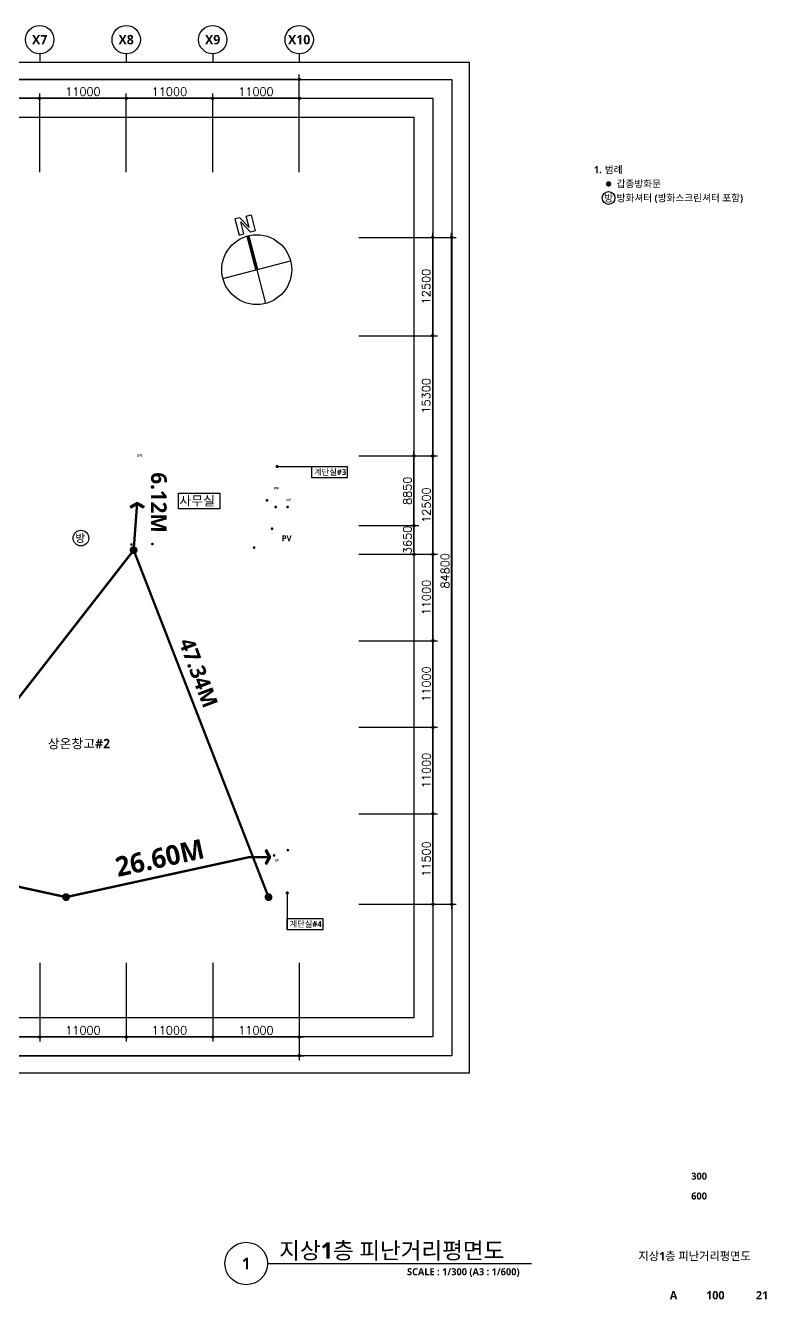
# Model space of a CAD drawing. Header units: millimetres. Extents: x 7833 to 190005487, y 7641 to 455456909.
# Drawn here: x 651575 to 745812, y 7641 to 169666 of the extents above; entities that cross this region are included whole.
import ezdxf
from ezdxf.enums import TextEntityAlignment as Align

# ---------------------------------------------------------------- set-up
doc = ezdxf.new("R2010")
doc.units = ezdxf.units.MM
doc.header["$LTSCALE"] = 200
doc.header["$MEASUREMENT"] = 0
doc.header["$PDSIZE"] = -10
doc.linetypes.add('HID', pattern=[2, 1.1, -0.9])
doc.layers.get('0').update_dxf_attribs({"linetype": 'CONTINUOUS'})
doc.layers.get('Defpoints').update_dxf_attribs({"color": 153, "linetype": 'CONTINUOUS'})
for name, color, linetype in [('A-ANNO-TEXT2', 3, 'CONTINUOUS'), ('A-ANNO-TITL', 7, 'CONTINUOUS'), ('AA-XXXX-TXT1', 2, 'CONTINUOUS'), ('DIM', 1, 'CONTINUOUS'), ('X-SEC-종$0$A-ST-AXIS-BUB', 7, 'CONTINUOUS'), ('피난거리 계단 50', 130, 'HID'), ('피난거리 저면 100', 10, 'HID')]:
    doc.layers.add(name, color=color, linetype=linetype)
doc.layers.add('Defpoint', color=161, linetype='CONTINUOUS', plot=False)
doc.styles.add('SH_대대리576', font='')
doc.styles.get("Standard").update_dxf_attribs({"font": 'SIMPLEX.shx'})
doc.styles.get('SH_대대리576').set_extended_font_data('NanumGothic', bold=True)
doc.dimstyles.new('SHP 600', dxfattribs={"dimscale": 300, "dimtxt": 3.5, "dimasz": 1, "dimexe": 2, "dimexo": 2, "dimgap": 1, "dimtad": 1, "dimdec": 0, "dimzin": 0, "dimdsep": 46, "dimtxsty": 'Standard', "dimblk": 'DIMDOT', "dimcen": 0.09, "dimclrt": 3, "dimadec": 0, "dimazin": 1, "dimtfac": 1, "dimtdec": 0, "dimtix": 1, "dimtmove": 2, "dimatfit": 0, "dimldrblk": 'DIMDOT', "dimfxl": 1, "dimtolj": 1, "dimtzin": 0, "dimarcsym": 0})

# ---------------------------------------------------------------- blocks, each defined once
blk = doc.blocks.new('DIMDOT')
at = {"color": 0}
blk.add_line((-2, 0), (2, 0), dxfattribs=at)
for radius in [0.5, 0.25]:
    blk.add_circle((0, 0), radius, dxfattribs=at)
blk = doc.blocks.new('*D1773')
at = {"color": 0, "lineweight": -2}
for p, q in [((571782, 151016), (571782, 163416)), ((686082, 162816), (572082, 162816)), ((686382, 151016), (686382, 163416))]:
    blk.add_line(p, q, dxfattribs=at)
at = {"layer": 'Defpoints', "color": 0}
for p in [(571782, 162816), (571782, 150416), (686382, 150416)]:
    blk.add_point(p, dxfattribs=at)
at = {"color": 0, "linetype": 'ByBlock', "lineweight": -2, "xscale": 300, "yscale": 300, "zscale": 300, "rotation": 180}
blk.add_blockref('DIMDOT', (571782, 162816), dxfattribs=at)
at = {"color": 0, "linetype": 'ByBlock', "lineweight": -2, "xscale": 300, "yscale": 300, "zscale": 300}
blk.add_blockref('DIMDOT', (686382, 162816), dxfattribs=at)
at = {"color": 3, "insert": (629082, 163642), "char_height": 1050, "attachment_point": 5}
blk.add_mtext('\\A1;114600', dxfattribs=at)
blk = doc.blocks.new('*D1779')
at = {"color": 0, "lineweight": -2}
for p, q in [((642382, 151016), (642382, 161016)), ((653082, 160416), (642682, 160416)), ((653382, 151016), (653382, 161016))]:
    blk.add_line(p, q, dxfattribs=at)
at = {"layer": 'Defpoints', "color": 0}
for p in [(642382, 160416), (642382, 150416), (653382, 150416)]:
    blk.add_point(p, dxfattribs=at)
at = {"color": 0, "linetype": 'ByBlock', "lineweight": -2, "xscale": 300, "yscale": 300, "zscale": 300, "rotation": 180}
blk.add_blockref('DIMDOT', (642382, 160416), dxfattribs=at)
at = {"color": 0, "linetype": 'ByBlock', "lineweight": -2, "xscale": 300, "yscale": 300, "zscale": 300}
blk.add_blockref('DIMDOT', (653382, 160416), dxfattribs=at)
at = {"color": 3, "insert": (647882, 161242), "char_height": 1050, "attachment_point": 5}
blk.add_mtext('\\A1;11000', dxfattribs=at)
blk = doc.blocks.new('*D1780')
at = {"color": 0, "lineweight": -2}
for p, q in [((653382, 151016), (653382, 161016)), ((664082, 160416), (653682, 160416)), ((664382, 151016), (664382, 161016))]:
    blk.add_line(p, q, dxfattribs=at)
at = {"layer": 'Defpoints', "color": 0}
for p in [(653382, 160416), (653382, 150416), (664382, 150416)]:
    blk.add_point(p, dxfattribs=at)
at = {"color": 0, "linetype": 'ByBlock', "lineweight": -2, "xscale": 300, "yscale": 300, "zscale": 300, "rotation": 180}
blk.add_blockref('DIMDOT', (653382, 160416), dxfattribs=at)
at = {"color": 0, "linetype": 'ByBlock', "lineweight": -2, "xscale": 300, "yscale": 300, "zscale": 300}
blk.add_blockref('DIMDOT', (664382, 160416), dxfattribs=at)
at = {"color": 3, "insert": (658882, 161242), "char_height": 1050, "attachment_point": 5}
blk.add_mtext('\\A1;11000', dxfattribs=at)
blk = doc.blocks.new('*D1781')
at = {"color": 0, "lineweight": -2}
for p, q in [((664382, 151016), (664382, 161016)), ((675082, 160416), (664682, 160416)), ((675382, 151016), (675382, 161016))]:
    blk.add_line(p, q, dxfattribs=at)
at = {"layer": 'Defpoints', "color": 0}
for p in [(664382, 160416), (664382, 150416), (675382, 150416)]:
    blk.add_point(p, dxfattribs=at)
at = {"color": 0, "linetype": 'ByBlock', "lineweight": -2, "xscale": 300, "yscale": 300, "zscale": 300, "rotation": 180}
blk.add_blockref('DIMDOT', (664382, 160416), dxfattribs=at)
at = {"color": 0, "linetype": 'ByBlock', "lineweight": -2, "xscale": 300, "yscale": 300, "zscale": 300}
blk.add_blockref('DIMDOT', (675382, 160416), dxfattribs=at)
at = {"color": 3, "insert": (669882, 161242), "char_height": 1050, "attachment_point": 5}
blk.add_mtext('\\A1;11000', dxfattribs=at)
blk = doc.blocks.new('*D1782')
at = {"color": 0, "lineweight": -2}
for p, q in [((675382, 151016), (675382, 161016)), ((686082, 160416), (675682, 160416)), ((686382, 151016), (686382, 161016))]:
    blk.add_line(p, q, dxfattribs=at)
at = {"layer": 'Defpoints', "color": 0}
for p in [(675382, 160416), (675382, 150416), (686382, 150416)]:
    blk.add_point(p, dxfattribs=at)
at = {"color": 0, "linetype": 'ByBlock', "lineweight": -2, "xscale": 300, "yscale": 300, "zscale": 300, "rotation": 180}
blk.add_blockref('DIMDOT', (675382, 160416), dxfattribs=at)
at = {"color": 0, "linetype": 'ByBlock', "lineweight": -2, "xscale": 300, "yscale": 300, "zscale": 300}
blk.add_blockref('DIMDOT', (686382, 160416), dxfattribs=at)
at = {"color": 3, "insert": (680882, 161242), "char_height": 1050, "attachment_point": 5}
blk.add_mtext('\\A1;11000', dxfattribs=at)
blk = doc.blocks.new('X-SEC-종$0$A-ST-AXIS-BUB-1')
at = {"layer": 'X-SEC-종$0$A-ST-AXIS-BUB'}
blk.add_line((0, 350), (0, 0), dxfattribs=at)
blk.add_circle((0, 950), 600, dxfattribs=at)
blk = doc.blocks.new('dr-sy-018-D-M')
for p, q in [((-1, 16.4), (-2.5, 16.4)), ((-2.5, 16.4), (-2.5, 11.4)), ((-1, 16.4), (1, 12.8)), ((1, 12.8), (1, 16.4)), ((1, 16.4), (2.5, 16.4)), ((2.5, 16.4), (2.5, 11.4)), ((-1, 15.09), (1.05, 11.4)), ((-1, 11.4), (-1, 15.09)), ((-2.5, 11.4), (-1, 11.4)), ((2.5, 11.4), (1.05, 11.4)), ((-10.5, 0), (10.5, 0)), ((0, 0), (0, -10.5))]:
    blk.add_line(p, q)
at = {"const_width": 1}
blk.add_lwpolyline([(0, 10.5), (0, 0)], dxfattribs=at)
blk.add_circle((0, 0), 10.5)
blk = doc.blocks.new('*D1985')
at = {"color": 0, "lineweight": -2}
for p, q in [((693957, 142716), (703957, 142716)), ((703357, 130516), (703357, 142416)), ((693957, 130216), (703957, 130216))]:
    blk.add_line(p, q, dxfattribs=at)
at = {"layer": 'Defpoints', "color": 0}
for p in [(693357, 142716), (703357, 142716), (693357, 130216)]:
    blk.add_point(p, dxfattribs=at)
at = {"color": 0, "linetype": 'ByBlock', "lineweight": -2, "xscale": 300, "yscale": 300, "zscale": 300}
for p, rotation in [((703357, 142716), 90), ((703357, 130216), 270)]:
    blk.add_blockref('DIMDOT', p, dxfattribs=dict(at, rotation=rotation))
at = {"color": 3, "insert": (702531, 136466), "char_height": 1050, "attachment_point": 5, "rotation": 90}
blk.add_mtext('\\A1;12500', dxfattribs=at)
blk = doc.blocks.new('*D1986')
at = {"color": 0, "lineweight": -2}
for p, q in [((693957, 130216), (703957, 130216)), ((703357, 115216), (703357, 129916)), ((693957, 114916), (703957, 114916))]:
    blk.add_line(p, q, dxfattribs=at)
at = {"layer": 'Defpoints', "color": 0}
for p in [(693357, 130216), (703357, 130216), (693357, 114916)]:
    blk.add_point(p, dxfattribs=at)
at = {"color": 0, "linetype": 'ByBlock', "lineweight": -2, "xscale": 300, "yscale": 300, "zscale": 300}
for p, rotation in [((703357, 130216), 90), ((703357, 114916), 270)]:
    blk.add_blockref('DIMDOT', p, dxfattribs=dict(at, rotation=rotation))
at = {"color": 3, "insert": (702531, 122566), "char_height": 1050, "attachment_point": 5, "rotation": 90}
blk.add_mtext('\\A1;15300', dxfattribs=at)
blk = doc.blocks.new('*D1987')
at = {"color": 0, "lineweight": -2}
for p, q in [((693982, 114916), (703982, 114916)), ((703382, 102716), (703382, 114616)), ((693982, 102416), (703982, 102416))]:
    blk.add_line(p, q, dxfattribs=at)
at = {"layer": 'Defpoints', "color": 0}
for p in [(693382, 114916), (703382, 114916), (693382, 102416)]:
    blk.add_point(p, dxfattribs=at)
at = {"color": 0, "linetype": 'ByBlock', "lineweight": -2, "xscale": 300, "yscale": 300, "zscale": 300}
for p, rotation in [((703382, 114916), 90), ((703382, 102416), 270)]:
    blk.add_blockref('DIMDOT', p, dxfattribs=dict(at, rotation=rotation))
at = {"color": 3, "insert": (702556, 108666), "char_height": 1050, "attachment_point": 5, "rotation": 90}
blk.add_mtext('\\A1;12500', dxfattribs=at)
blk = doc.blocks.new('*D1988')
at = {"color": 0, "lineweight": -2}
for p, q in [((693957, 114916), (701582, 114916)), ((700982, 106366), (700982, 114616)), ((693982, 106066), (701582, 106066))]:
    blk.add_line(p, q, dxfattribs=at)
at = {"layer": 'Defpoints', "color": 0}
for p in [(693357, 114916), (700982, 114916), (693382, 106066)]:
    blk.add_point(p, dxfattribs=at)
at = {"color": 0, "linetype": 'ByBlock', "lineweight": -2, "xscale": 300, "yscale": 300, "zscale": 300}
for p, rotation in [((700982, 114916), 90), ((700982, 106066), 270)]:
    blk.add_blockref('DIMDOT', p, dxfattribs=dict(at, rotation=rotation))
at = {"color": 3, "insert": (700156, 110491), "char_height": 1050, "attachment_point": 5, "rotation": 90}
blk.add_mtext('\\A1;8850', dxfattribs=at)
blk = doc.blocks.new('*D1989')
at = {"color": 0, "lineweight": -2}
for p, q in [((693957, 106066), (701582, 106066)), ((700982, 102716), (700982, 105766)), ((693967, 102416), (701582, 102416))]:
    blk.add_line(p, q, dxfattribs=at)
at = {"layer": 'Defpoints', "color": 0}
for p in [(693357, 106066), (700982, 106066), (693367, 102416)]:
    blk.add_point(p, dxfattribs=at)
at = {"color": 0, "linetype": 'ByBlock', "lineweight": -2, "xscale": 300, "yscale": 300, "zscale": 300}
for p, rotation in [((700982, 106066), 90), ((700982, 102416), 270)]:
    blk.add_blockref('DIMDOT', p, dxfattribs=dict(at, rotation=rotation))
at = {"color": 3, "insert": (700156, 104241), "char_height": 1050, "attachment_point": 5, "rotation": 90}
blk.add_mtext('\\A1;3650', dxfattribs=at)
blk = doc.blocks.new('*D1990')
at = {"color": 0, "lineweight": -2}
for p, q in [((693982, 102416), (703982, 102416)), ((703382, 91716), (703382, 102116)), ((693982, 91416), (703982, 91416))]:
    blk.add_line(p, q, dxfattribs=at)
at = {"layer": 'Defpoints', "color": 0}
for p in [(693382, 102416), (703382, 102416), (693382, 91416)]:
    blk.add_point(p, dxfattribs=at)
at = {"color": 0, "linetype": 'ByBlock', "lineweight": -2, "xscale": 300, "yscale": 300, "zscale": 300}
for p, rotation in [((703382, 102416), 90), ((703382, 91416), 270)]:
    blk.add_blockref('DIMDOT', p, dxfattribs=dict(at, rotation=rotation))
at = {"color": 3, "insert": (702556, 96916), "char_height": 1050, "attachment_point": 5, "rotation": 90}
blk.add_mtext('\\A1;11000', dxfattribs=at)
blk = doc.blocks.new('*D1991')
at = {"color": 0, "lineweight": -2}
for p, q in [((693982, 91416), (703982, 91416)), ((703382, 80716), (703382, 91116)), ((693982, 80416), (703982, 80416))]:
    blk.add_line(p, q, dxfattribs=at)
at = {"layer": 'Defpoints', "color": 0}
for p in [(693382, 91416), (703382, 91416), (693382, 80416)]:
    blk.add_point(p, dxfattribs=at)
at = {"color": 0, "linetype": 'ByBlock', "lineweight": -2, "xscale": 300, "yscale": 300, "zscale": 300}
for p, rotation in [((703382, 91416), 90), ((703382, 80416), 270)]:
    blk.add_blockref('DIMDOT', p, dxfattribs=dict(at, rotation=rotation))
at = {"color": 3, "insert": (702556, 85916), "char_height": 1050, "attachment_point": 5, "rotation": 90}
blk.add_mtext('\\A1;11000', dxfattribs=at)
blk = doc.blocks.new('*D1992')
at = {"color": 0, "lineweight": -2}
for p, q in [((693982, 80416), (703982, 80416)), ((703382, 69716), (703382, 80116)), ((693982, 69416), (703982, 69416))]:
    blk.add_line(p, q, dxfattribs=at)
at = {"layer": 'Defpoints', "color": 0}
for p in [(693382, 80416), (703382, 80416), (693382, 69416)]:
    blk.add_point(p, dxfattribs=at)
at = {"color": 0, "linetype": 'ByBlock', "lineweight": -2, "xscale": 300, "yscale": 300, "zscale": 300}
for p, rotation in [((703382, 80416), 90), ((703382, 69416), 270)]:
    blk.add_blockref('DIMDOT', p, dxfattribs=dict(at, rotation=rotation))
at = {"color": 3, "insert": (702556, 74916), "char_height": 1050, "attachment_point": 5, "rotation": 90}
blk.add_mtext('\\A1;11000', dxfattribs=at)
blk = doc.blocks.new('*D1993')
at = {"color": 0, "lineweight": -2}
for p, q in [((693982, 69416), (703982, 69416)), ((703382, 58216), (703382, 69116)), ((693982, 57916), (703982, 57916))]:
    blk.add_line(p, q, dxfattribs=at)
at = {"layer": 'Defpoints', "color": 0}
for p in [(693382, 69416), (703382, 69416), (693382, 57916)]:
    blk.add_point(p, dxfattribs=at)
at = {"color": 0, "linetype": 'ByBlock', "lineweight": -2, "xscale": 300, "yscale": 300, "zscale": 300}
for p, rotation in [((703382, 69416), 90), ((703382, 57916), 270)]:
    blk.add_blockref('DIMDOT', p, dxfattribs=dict(at, rotation=rotation))
at = {"color": 3, "insert": (702556, 63666), "char_height": 1050, "attachment_point": 5, "rotation": 90}
blk.add_mtext('\\A1;11500', dxfattribs=at)
blk = doc.blocks.new('*D1994')
at = {"color": 0, "lineweight": -2}
for p, q in [((693982, 142716), (706357, 142716)), ((705757, 58216), (705757, 142416)), ((693982, 57916), (706357, 57916))]:
    blk.add_line(p, q, dxfattribs=at)
at = {"layer": 'Defpoints', "color": 0}
for p in [(693382, 142716), (705757, 142716), (693382, 57916)]:
    blk.add_point(p, dxfattribs=at)
at = {"color": 0, "linetype": 'ByBlock', "lineweight": -2, "xscale": 300, "yscale": 300, "zscale": 300}
for p, rotation in [((705757, 142716), 90), ((705757, 57916), 270)]:
    blk.add_blockref('DIMDOT', p, dxfattribs=dict(at, rotation=rotation))
at = {"color": 3, "insert": (704931, 100316), "char_height": 1050, "attachment_point": 5, "rotation": 90}
blk.add_mtext('\\A1;84800', dxfattribs=at)
blk = doc.blocks.new('*D1995')
at = {"color": 0, "lineweight": -2}
for p, q in [((675382, 50445), (675382, 40445)), ((686382, 50445), (686382, 40445)), ((675682, 41045), (686082, 41045))]:
    blk.add_line(p, q, dxfattribs=at)
at = {"layer": 'Defpoints', "color": 0}
for p in [(675382, 51045), (686382, 51045), (686382, 41045)]:
    blk.add_point(p, dxfattribs=at)
at = {"color": 0, "linetype": 'ByBlock', "lineweight": -2, "xscale": 300, "yscale": 300, "zscale": 300, "rotation": 180}
blk.add_blockref('DIMDOT', (675382, 41045), dxfattribs=at)
at = {"color": 0, "linetype": 'ByBlock', "lineweight": -2, "xscale": 300, "yscale": 300, "zscale": 300}
blk.add_blockref('DIMDOT', (686382, 41045), dxfattribs=at)
at = {"color": 3, "insert": (680882, 41871), "char_height": 1050, "attachment_point": 5}
blk.add_mtext('\\A1;11000', dxfattribs=at)
blk = doc.blocks.new('*D1996')
at = {"color": 0, "lineweight": -2}
for p, q in [((664382, 50445), (664382, 40445)), ((675382, 50445), (675382, 40445)), ((664682, 41045), (675082, 41045))]:
    blk.add_line(p, q, dxfattribs=at)
at = {"layer": 'Defpoints', "color": 0}
for p in [(664382, 51045), (675382, 51045), (675382, 41045)]:
    blk.add_point(p, dxfattribs=at)
at = {"color": 0, "linetype": 'ByBlock', "lineweight": -2, "xscale": 300, "yscale": 300, "zscale": 300, "rotation": 180}
blk.add_blockref('DIMDOT', (664382, 41045), dxfattribs=at)
at = {"color": 0, "linetype": 'ByBlock', "lineweight": -2, "xscale": 300, "yscale": 300, "zscale": 300}
blk.add_blockref('DIMDOT', (675382, 41045), dxfattribs=at)
at = {"color": 3, "insert": (669882, 41871), "char_height": 1050, "attachment_point": 5}
blk.add_mtext('\\A1;11000', dxfattribs=at)
blk = doc.blocks.new('*D1997')
at = {"color": 0, "lineweight": -2}
for p, q in [((653382, 50445), (653382, 40445)), ((664382, 50445), (664382, 40445)), ((653682, 41045), (664082, 41045))]:
    blk.add_line(p, q, dxfattribs=at)
at = {"layer": 'Defpoints', "color": 0}
for p in [(653382, 51045), (664382, 51045), (664382, 41045)]:
    blk.add_point(p, dxfattribs=at)
at = {"color": 0, "linetype": 'ByBlock', "lineweight": -2, "xscale": 300, "yscale": 300, "zscale": 300, "rotation": 180}
blk.add_blockref('DIMDOT', (653382, 41045), dxfattribs=at)
at = {"color": 0, "linetype": 'ByBlock', "lineweight": -2, "xscale": 300, "yscale": 300, "zscale": 300}
blk.add_blockref('DIMDOT', (664382, 41045), dxfattribs=at)
at = {"color": 3, "insert": (658882, 41871), "char_height": 1050, "attachment_point": 5}
blk.add_mtext('\\A1;11000', dxfattribs=at)
blk = doc.blocks.new('*D1998')
at = {"color": 0, "lineweight": -2}
for p, q in [((642382, 50445), (642382, 40445)), ((653382, 50445), (653382, 40445)), ((642682, 41045), (653082, 41045))]:
    blk.add_line(p, q, dxfattribs=at)
at = {"layer": 'Defpoints', "color": 0}
for p in [(642382, 51045), (653382, 51045), (653382, 41045)]:
    blk.add_point(p, dxfattribs=at)
at = {"color": 0, "linetype": 'ByBlock', "lineweight": -2, "xscale": 300, "yscale": 300, "zscale": 300, "rotation": 180}
blk.add_blockref('DIMDOT', (642382, 41045), dxfattribs=at)
at = {"color": 0, "linetype": 'ByBlock', "lineweight": -2, "xscale": 300, "yscale": 300, "zscale": 300}
blk.add_blockref('DIMDOT', (653382, 41045), dxfattribs=at)
at = {"color": 3, "insert": (647882, 41871), "char_height": 1050, "attachment_point": 5}
blk.add_mtext('\\A1;11000', dxfattribs=at)
blk = doc.blocks.new('*D2009')
at = {"color": 0, "lineweight": -2}
for p, q in [((571782, 50445), (571782, 38045)), ((686382, 50445), (686382, 38045)), ((572082, 38645), (686082, 38645))]:
    blk.add_line(p, q, dxfattribs=at)
at = {"layer": 'Defpoints', "color": 0}
for p in [(571782, 51045), (686382, 51045), (686382, 38645)]:
    blk.add_point(p, dxfattribs=at)
at = {"color": 0, "linetype": 'ByBlock', "lineweight": -2, "xscale": 300, "yscale": 300, "zscale": 300, "rotation": 180}
blk.add_blockref('DIMDOT', (571782, 38645), dxfattribs=at)
at = {"color": 0, "linetype": 'ByBlock', "lineweight": -2, "xscale": 300, "yscale": 300, "zscale": 300}
blk.add_blockref('DIMDOT', (686382, 38645), dxfattribs=at)
at = {"color": 3, "insert": (629082, 39471), "char_height": 1050, "attachment_point": 5}
blk.add_mtext('\\A1;114600', dxfattribs=at)
blk = doc.blocks.new('A$C0C0E3120')
at = {"layer": '피난거리 저면 100', "linetype": 'HID', "ltscale": 1000}
h = blk.add_hatch(color=256, dxfattribs=at)
h.dxf.hatch_style = 1
h.paths.add_polyline_path([(1503, 1231), (0, 372), (213, 0), (1503, 738), (2794, 0), (3007, 372)])
blk.add_lwpolyline([(1503, 1231), (0, 372), (213, 0), (1503, 738), (2794, 0), (3007, 372), (1503, 1231)], dxfattribs=at)
blk = doc.blocks.new('A$C042448C2')
at = {"layer": '피난거리 계단 50', "linetype": 'HID', "ltscale": 5}
h = blk.add_hatch(color=256, dxfattribs=at)
h.dxf.hatch_style = 1
h.paths.add_polyline_path([(902, 0), (1804, 515), (1676, 739), (902, 296), (128, 739), (0, 515)])
at = {"layer": '피난거리 계단 50', "linetype": 'HID', "ltscale": 5, "elevation": 206000}
blk.add_lwpolyline([(902, 0), (1804, 515), (1676, 739), (902, 296), (128, 739), (0, 515), (902, 0)], dxfattribs=at)
blk = doc.blocks.new('*U1364')
at = {"layer": 'A-ANNO-TITL'}
blk.add_line((0, 0), (5595, 0), dxfattribs=at)
blk.add_circle((-450, 0), 450, dxfattribs=at)
at = {"layer": 'AA-XXXX-TXT1', "style": 'SH_대대리576'}
blk.add_attdef('DWG.TITLE', (250, 100), '', height=350, dxfattribs=at)
at = {"layer": 'AA-XXXX-TXT1', "color": 7, "style": 'SH_대대리576'}
blk.add_attdef('NO1', text='', height=300, dxfattribs=at).set_placement((-450, 0), align=Align.MIDDLE)
at = {"layer": 'AA-XXXX-TXT1', "style": 'SH_대대리576'}
blk.add_attdef('SCALE', text='', height=150, dxfattribs=at).set_placement((5345, -100), align=Align.TOP_RIGHT)

msp = doc.modelspace()

# ---------------------------------------------------------------- linework, layer by layer
at = {"color": 12}
for points, const_width in [([(725555.4, 149516.2, 1), (725892.9, 149516.2, 1)], 337.5), ([(664973.6, 103656.6, 1), (665142.3, 103656.6, 1)], 168.8), ([(667627.3, 103718.1, 1), (667796, 103718.1, 1)], 168.8), ([(680568.7, 103270.8, 1), (680737.5, 103270.8, 1)], 168.8)]:
    msp.add_lwpolyline(points, format="xyb", close=True, dxfattribs=dict(at, const_width=const_width))
at = {"const_width": 200, "elevation": 103000}
for points in [[(683476.8, 113570.3, 1), (683676.8, 113570.3, 1)], [(684767.8, 59345.3, 1), (684967.8, 59345.3, 1)]]:
    msp.add_lwpolyline(points, format="xyb", close=True, dxfattribs=at)
at = {"elevation": 103000}
for points in [[(683576.8, 113570.3), (687992.8, 113570.3)], [(684867.8, 59345.3), (684867.8, 54670.3)]]:
    msp.add_lwpolyline(points, dxfattribs=at)
for points in [[(687992.8, 113570.3), (692502.8, 113570.3), (692502.8, 112140.3), (687992.8, 112140.3)], [(671046, 110201.4), (676303.2, 110201.4), (676303.2, 108183.2), (671046, 108183.2)], [(684867.8, 56100.3), (689377.8, 56100.3), (689377.8, 54670.3), (684867.8, 54670.3)]]:
    msp.add_lwpolyline(points, close=True, dxfattribs=at)
at = {"color": 12, "const_width": 168.8, "elevation": 103000}
for points in [[(682209.1, 109271.8, 1), (682377.8, 109271.8, 1)], [(683310, 108428.5, 1), (683478.8, 108428.5, 1)], [(684818.2, 108428.5, 1), (684986.9, 108428.5, 1)], [(682844.5, 105657.1, 1), (683013.3, 105657.1, 1)], [(684859.4, 64789.4, 1), (685028.1, 64789.4, 1)], [(683112.2, 64116.8, 1), (683281, 64116.8, 1)]]:
    msp.add_lwpolyline(points, format="xyb", close=True, dxfattribs=at)
for centre, radius in [((725724.1, 147730.5), 810), ((658624, 104476.1, 103000), 1000)]:
    msp.add_circle(centre, radius)
at = {"layer": 'Defpoint', "elevation": 103000}
for points in [[(707981.8, 36444.9), (536781.8, 36444.9), (536781.8, 165016.3), (707981.8, 165016.3)], [(705781.8, 38644.9), (538981.8, 38644.9), (538981.8, 162816.3), (705781.8, 162816.3)], [(703381.8, 41044.9), (541381.8, 41044.9), (541381.8, 160416.3), (703381.8, 160416.3)], [(700981.8, 43444.9), (543781.8, 43444.9), (543781.8, 158016.3), (700981.8, 158016.3)]]:
    msp.add_lwpolyline(points, close=True, dxfattribs=at)
at = {"layer": 'DIM', "const_width": 500}
for points in [[(665081.8, 102941.3, 1), (665581.8, 102941.3, 1)], [(656481.8, 58816.3, 1), (656981.8, 58816.3, 1)], [(682231.8, 58816.3, 1), (682731.8, 58816.3, 1)]]:
    msp.add_lwpolyline(points, format="xyb", close=True, dxfattribs=at)
at = {"layer": '피난거리 계단 50', "linetype": 'HID', "ltscale": 5, "const_width": 300}
for points in [[(656731.8, 58816.3), (633368.1, 63916.3), (630681.8, 63916.3)], [(656731.8, 58816.3), (680095.6, 63916.3), (682781.8, 63916.3)]]:
    msp.add_lwpolyline(points, dxfattribs=at)
at = {"layer": '피난거리 저면 100', "linetype": 'HID', "ltscale": 5, "const_width": 300, "elevation": 103000}
msp.add_lwpolyline([(665331.8, 102938.3), (665781.8, 109036.3)], dxfattribs=at)
at = {"layer": '피난거리 저면 100', "linetype": 'HID', "ltscale": 5, "const_width": 300}
for points in [[(665331.8, 102938.3), (630981.8, 58816.3)], [(665331.8, 102938.3), (682481.8, 58816.3)]]:
    msp.add_lwpolyline(points, dxfattribs=at)

# ---------------------------------------------------------------- block references
at = {"xscale": 423.3600000000444, "yscale": 423.3600000000444, "zscale": 423.3600000000444, "rotation": 14.62512501076412}
msp.add_blockref('dr-sy-018-D-M', (680982.9, 138611.2, 103000), dxfattribs=at)
at = {"rotation": 90}
msp.add_blockref('A$C042448C2', (682781.8, 63014.3, -206000), dxfattribs=at)
ref = msp.add_blockref('*U1364', (682344, 12220.4), dxfattribs=dict(xscale=6, yscale=6, zscale=6))
ref.add_attrib('SCALE', 'SCALE : 1/300 (A3 : 1/600)', dxfattribs={"layer": 'A-ANNO-TITL', "height": 900, "style": 'SH_대대리576'}).set_placement((714411.8, 11620.4), align=Align.TOP_RIGHT)
ref.add_attrib('DWG.TITLE', '지상1층 피난거리평면도', (683844, 12820.4), dxfattribs={"layer": 'A-ANNO-TITL', "height": 2100, "style": 'SH_대대리576'})
ref.add_attrib('NO1', '1', dxfattribs={"layer": 'A-ANNO-TITL', "color": 7, "height": 1500, "style": 'SH_대대리576'}).set_placement((679644, 12220.4), align=Align.MIDDLE)
at = {"layer": 'X-SEC-종$0$A-ST-AXIS-BUB', "xscale": 3, "yscale": 3, "zscale": 3}
for p in [(653381.8, 165016.3, 103000), (664381.8, 165016.3, 103000), (675381.8, 165016.3, 103000), (686381.8, 165016.3, 103000)]:
    msp.add_blockref('X-SEC-종$0$A-ST-AXIS-BUB-1', p, dxfattribs=at)
at = {"layer": '피난거리 저면 100', "xscale": -0.6, "yscale": 0.6, "zscale": 0.6}
msp.add_blockref('A$C0C0E3120', (666683.9, 108297.5), dxfattribs=at)

# ---------------------------------------------------------------- texts
at = {"layer": 'A-ANNO-TEXT2', "style": 'SH_대대리576'}
for s, height, p in [('DN', 300, (665755.6, 114841.7, 103000)), ('계단실#3', 750, (688281.6, 112490.1, 103000)), ('DN', 300, (683127.2, 110678.7, 103000)), ('사무실', 1200, (671150.1, 108620.6, 103000)), ('UP', 300, (684774, 109174.6, 103000)), ('방', 1000, (657904.3, 103967.5, 103000)), ('PV', 750, (684162.3, 104082, 103000)), ('상온창고#2', 1200, (654410.9, 77741.2, 103000)), ('UP', 300, (683252.9, 63344, 103000)), ('계단실#4', 750, (685156.6, 55020.1, 103000))]:
    msp.add_text(s, height=height, dxfattribs=at).set_placement(p)
at = {"layer": 'A-ANNO-TITL', "style": 'SH_대대리576'}
msp.add_text('1.', height=900, dxfattribs=at).set_placement((724349, 151330.5), align=Align.MIDDLE_CENTER)
for s, p in [('범례', (725249, 151330.5)), ('갑종방화문 ', (726749, 149530.5)), ('방화셔터 (방화스크린셔터 포함)', (726749, 147730.5))]:
    msp.add_text(s, height=900, dxfattribs=at).set_placement(p, align=Align.MIDDLE_LEFT)
for s, height, p in [('방', 900, (725724.1, 147730.5)), ('300', 900, (737235.5, 23333.4)), ('600', 900, (737235.5, 20800.2)), ('지상1층 피난거리평면도', 1050, (736670.3, 13191.8)), ('A', 1050, (733987.6, 8181.3)), ('100', 1050, (739300.8, 8181.3)), ('21', 1050, (745247.3, 8181.3))]:
    msp.add_text(s, height=height, dxfattribs=at).set_placement(p, align=Align.MIDDLE)
at = {"layer": 'X-SEC-종$0$A-ST-AXIS-BUB', "style": 'SH_대대리576'}
for s, p in [('X7', (653381.8, 167866.3, 103000)), ('X8', (664381.8, 167866.3, 103000)), ('X9', (675381.8, 167866.3, 103000)), ('X10', (686381.8, 167866.3, 103000))]:
    msp.add_text(s, height=1200, dxfattribs=at).set_placement(p, align=Align.MIDDLE_CENTER)
at = {"layer": '피난거리 계단 50', "linetype": 'HID', "ltscale": 5, "style": 'SH_대대리576'}
msp.add_text('26.60M', height=2500, rotation=12.313772, dxfattribs=at).set_placement((663312.6, 61373.2, 103000))
at = {"layer": '피난거리 저면 100', "linetype": 'HID', "ltscale": 5, "style": 'SH_대대리576'}
for s, rotation, p in [('6.12M', 269.783105, (667547, 112835.1, 206000)), ('47.34M', 290.506928, (671041.4, 91287.1, 103000))]:
    msp.add_text(s, height=2000, rotation=rotation, dxfattribs=at).set_placement(p)

# ---------------------------------------------------------------- dimensions: what is measured, and where the dimension line sits
for base, p1, p2, picture, middle in [((571781.8, 162816.3, 103000), (686381.8, 150416.3, 103000), (571781.8, 150416.3, 103000), '*D1773', (629081.8, 163642, 103000)), ((642381.8, 160416.3, 103000), (653381.8, 150416.3, 103000), (642381.8, 150416.3, 103000), '*D1779', (647881.8, 161242, 103000)), ((653381.8, 160416.3, 103000), (664381.8, 150416.3, 103000), (653381.8, 150416.3, 103000), '*D1780', (658881.8, 161242, 103000)), ((664381.8, 160416.3, 103000), (675381.8, 150416.3, 103000), (664381.8, 150416.3, 103000), '*D1781', (669881.8, 161242, 103000)), ((675381.8, 160416.3, 103000), (686381.8, 150416.3, 103000), (675381.8, 150416.3, 103000), '*D1782', (680881.8, 161242, 103000))]:
    dim = msp.add_linear_dim(base=base, p1=p1, p2=p2, dimstyle='SHP 600')
    dim.commit()
    dim.dimension.update_dxf_attribs({"geometry": picture, "text_midpoint": middle})
for base, p1, p2, angle, picture, middle in [((703356.8, 142716.3, 103000), (693356.8, 130216.3, 103000), (693356.8, 142716.3, 103000), 270, '*D1985', (702531.1, 136466.3, 103000)), ((705756.8, 142716.3, 103000), (693381.8, 57916.3, 103000), (693381.8, 142716.3, 103000), 270, '*D1994', (704931.1, 100316.3, 103000)), ((703356.8, 130216.3, 103000), (693356.8, 114916.3, 103000), (693356.8, 130216.3, 103000), 270, '*D1986', (702531.1, 122566.3, 103000)), ((700981.8, 114916.3, 103000), (693381.8, 106066.3, 103000), (693356.8, 114916.3, 103000), 270, '*D1988', (700156.1, 110491.3, 103000)), ((703381.8, 114916.3, 103000), (693381.8, 102416.3, 103000), (693381.8, 114916.3, 103000), 270, '*D1987', (702556.1, 108666.3, 103000)), ((700981.8, 106066.3, 103000), (693367.1, 102416.3, 103000), (693356.8, 106066.3, 103000), 270, '*D1989', (700156.1, 104241.3, 103000)), ((703381.8, 102416.3, 103000), (693381.8, 91416.3, 103000), (693381.8, 102416.3, 103000), 270, '*D1990', (702556.1, 96916.3, 103000)), ((703381.8, 91416.3, 103000), (693381.8, 80416.3, 103000), (693381.8, 91416.3, 103000), 270, '*D1991', (702556.1, 85916.3, 103000)), ((703381.8, 80416.3, 103000), (693381.8, 69416.3, 103000), (693381.8, 80416.3, 103000), 270, '*D1992', (702556.1, 74916.3, 103000)), ((703381.8, 69416.3, 103000), (693381.8, 57916.3, 103000), (693381.8, 69416.3, 103000), 270, '*D1993', (702556.1, 63666.3, 103000)), ((686381.8, 38644.9, 103000), (571781.8, 51044.9, 103000), (686381.8, 51044.9, 103000), 180, '*D2009', (629081.8, 39470.6, 103000)), ((653381.8, 41044.9, 103000), (642381.8, 51044.9, 103000), (653381.8, 51044.9, 103000), 180, '*D1998', (647881.8, 41870.6, 103000)), ((664381.8, 41044.9, 103000), (653381.8, 51044.9, 103000), (664381.8, 51044.9, 103000), 180, '*D1997', (658881.8, 41870.6, 103000)), ((675381.8, 41044.9, 103000), (664381.8, 51044.9, 103000), (675381.8, 51044.9, 103000), 180, '*D1996', (669881.8, 41870.6, 103000)), ((686381.8, 41044.9, 103000), (675381.8, 51044.9, 103000), (686381.8, 51044.9, 103000), 180, '*D1995', (680881.8, 41870.6, 103000))]:
    dim = msp.add_linear_dim(base=base, p1=p1, p2=p2, angle=angle, dimstyle='SHP 600')
    dim.commit()
    dim.dimension.update_dxf_attribs({"geometry": picture, "text_midpoint": middle})

doc.saveas('drawing.dxf')
